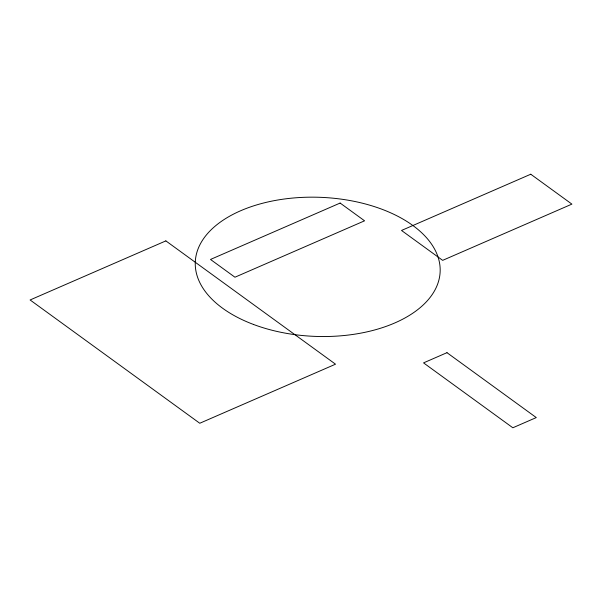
<?xml version="1.0" encoding="UTF-8"?>
<svg xmlns="http://www.w3.org/2000/svg" width="602" height="602" viewBox="0 0 602 602"><rect width="100%" height="100%" fill="white"/><g stroke="black" fill="none" stroke-linecap="round" stroke-linejoin="round"><path stroke-width="0.9" d="M165.859 240.89L30.1 299.962L199.766 423.259L335.525 364.187L165.859 240.89M340.13 203.055L210.504 259.454L234.946 277.213L364.571 220.814L340.13 203.055M530.761 174.226L401.519 230.461L442.658 260.357L571.9 204.123L530.761 174.226M446.977 352.682L423.545 362.878L512.844 427.774L536.277 417.577L446.977 352.682M253.48 324.448A122.522 69.576 2.2 0 0 440.13 272.021A122.522 69.576 2.2 0 0 259.53 204.086A122.522 69.576 2.2 0 0 253.48 324.448"/></g></svg>
